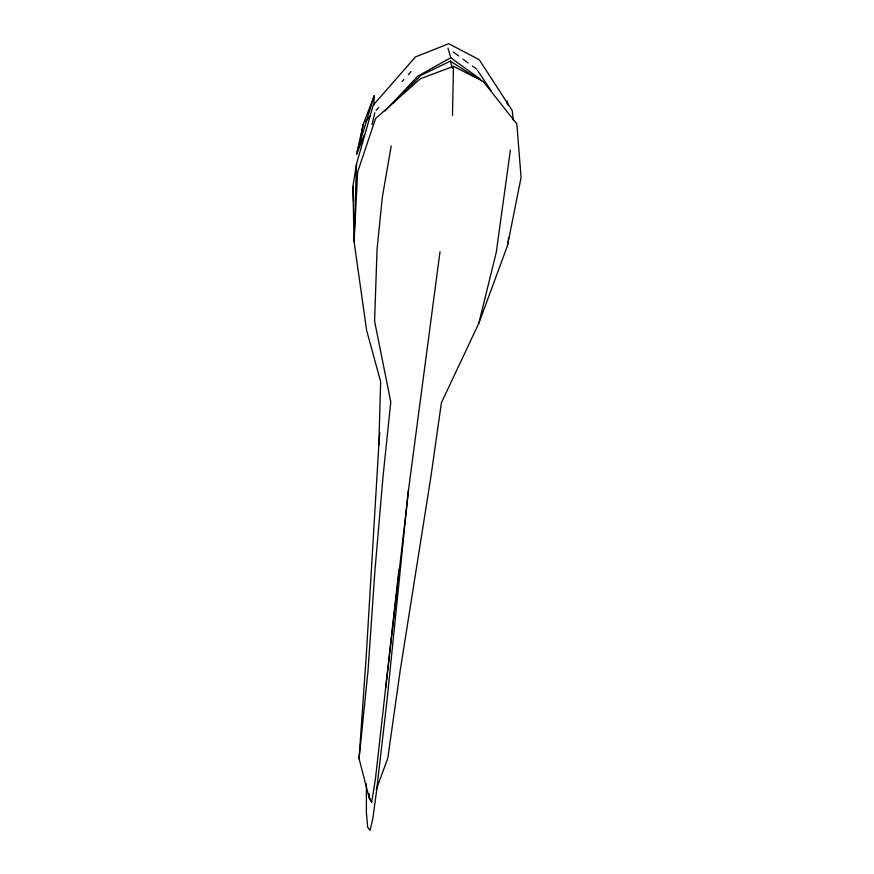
<?xml version="1.0" encoding="UTF-8"?>
<svg xmlns="http://www.w3.org/2000/svg" width="874" height="874" viewBox="0 0 874 874"><rect width="100%" height="100%" fill="white"/><g stroke="black" fill="none" stroke-linecap="round" stroke-linejoin="round"><path stroke-width="1.31" d="M452.47 115.368L453.442 66.326L420.318 78.78L375.558 118.591L357.641 172.025L354.068 241.541L366.588 330.241L380.649 381.719L378.857 444.571L366.304 655.063L359.061 758.698L369.167 797.645L371.679 802.135L375.438 779.029L398.905 569.477M373.952 105.099L374.192 95.812L363.169 124.49L356.658 153.933L364.207 135.317M356.483 164.072L354.068 241.541L352.921 186.479L356.483 164.072L373.198 105.186L415.412 56.963L448.701 43.7L479.225 59.705L512.251 110.583L513.235 119.967M366.381 783.912L366.414 813.137L367.681 827.263L370.063 830.3L372.827 818.741L376.53 791.145L386.996 700.522L408.387 490.456M378.857 444.571L379.775 432.477M359.061 758.698L367.954 671.582L374.968 570.209L383.009 476.778L390.787 401.996L374.575 321.086L377.076 249.046L382.364 196.923L391.224 145.882M385.805 687.346L408.693 488.566L440.015 251.69M510.383 150.109L496.279 252.291L478.81 323.314L441.403 402.75L430.827 477.204L400.074 671.363L387.772 758.293L376.279 789.604M478.81 323.314L507.444 245.802L508.613 237.783M356.658 153.933L360.307 141.217L363.169 124.49M507.444 245.802L521.079 177.477L516.84 123.922L483.103 81.358L453.442 66.326M372.007 124.578L374.837 112.801M360.307 141.217L374.192 95.812M365.616 121.552L370.51 115.663M376.049 110.495L378.737 107.502M402.029 81.577L403.832 79.589M408.311 74.607L410.998 71.613M385.052 110.954L417.761 76.191L450.755 57.75L479.728 78.747L481.235 80.943M393.027 103.176L420.809 75.47L450.35 61.136L476.461 77.775M453.3 52.014L458.621 55.925M462.87 59.05L468.191 62.95M472.452 66.074L476.701 69.199M477.466 70.335L491.112 90.645M369.145 793.767L369.167 797.645L371.679 802.135M447.98 48.103L450.755 57.75M450.35 61.136L452.404 68.292M507.914 104.989L506.953 101.067L507.259 103.689M352.921 186.479L353.533 201.424M354.09 215.004L354.418 223.154M369.156 794.073L369.167 797.645"/></g></svg>
